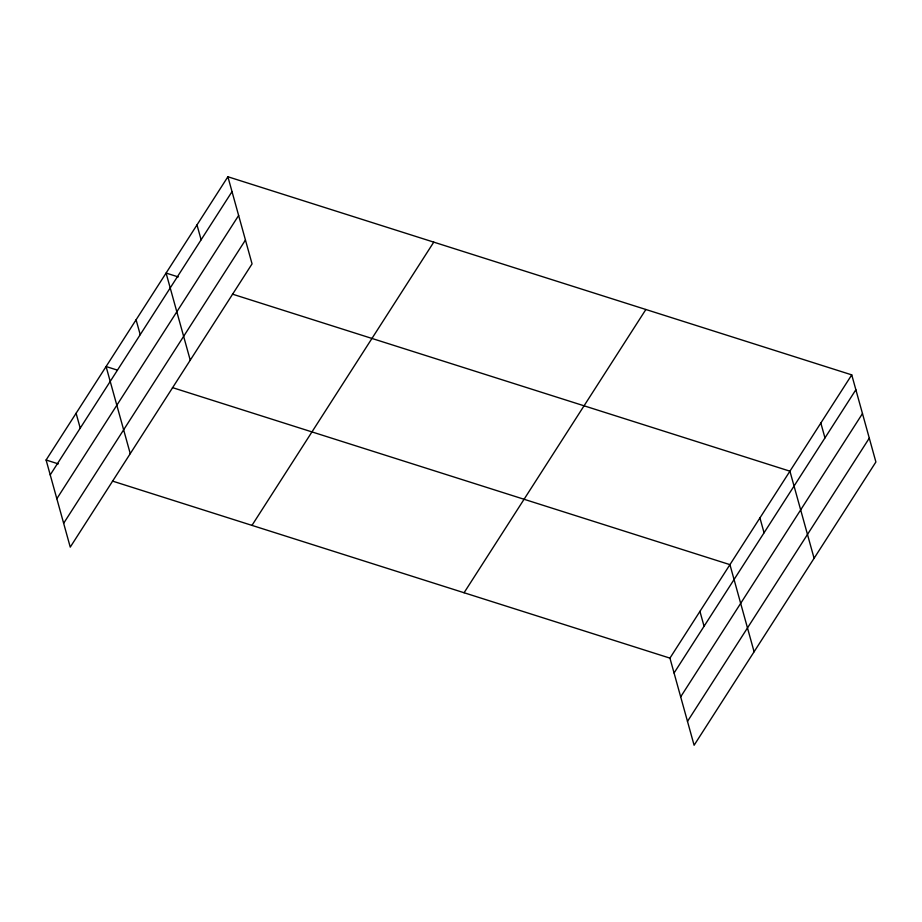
<?xml version="1.0" encoding="UTF-8"?>
<svg xmlns="http://www.w3.org/2000/svg" width="922" height="922" viewBox="0 0 922 922"><rect width="100%" height="100%" fill="white"/><g stroke="black" fill="none" stroke-linecap="round" stroke-linejoin="round"><path stroke-width="1.38" d="M227.895 176.759L252.063 263.876L70.256 547.126L46.1 460.009L227.895 176.759L851.744 374.874L875.9 461.991L694.105 745.241L669.937 658.124L851.744 374.874M50.226 474.888L232.021 191.638M56.841 498.721L238.637 215.483M63.653 523.281L245.448 240.043M251.971 525.379L433.766 242.14M464.077 592.742L645.873 309.492M674.074 672.991L855.87 389.752M680.678 696.836L862.473 413.598M687.489 721.396L869.285 438.157M178.28 276.934L166.087 273.062L190.243 360.179M232.448 294.141L789.923 471.177L814.091 558.294M116.933 369.976L106.088 366.541L130.256 453.659M172.46 387.609L729.936 564.644L754.092 651.762M46.1 460.009L58.293 463.881M112.461 481.077L669.937 658.124M820.834 423.025L824.96 437.904M759.935 517.91L764.061 532.789M699.936 611.378L704.062 626.257M196.997 224.91L201.123 239.789M136.087 319.796L140.213 334.674M76.1 413.275L80.226 428.154"/></g></svg>
